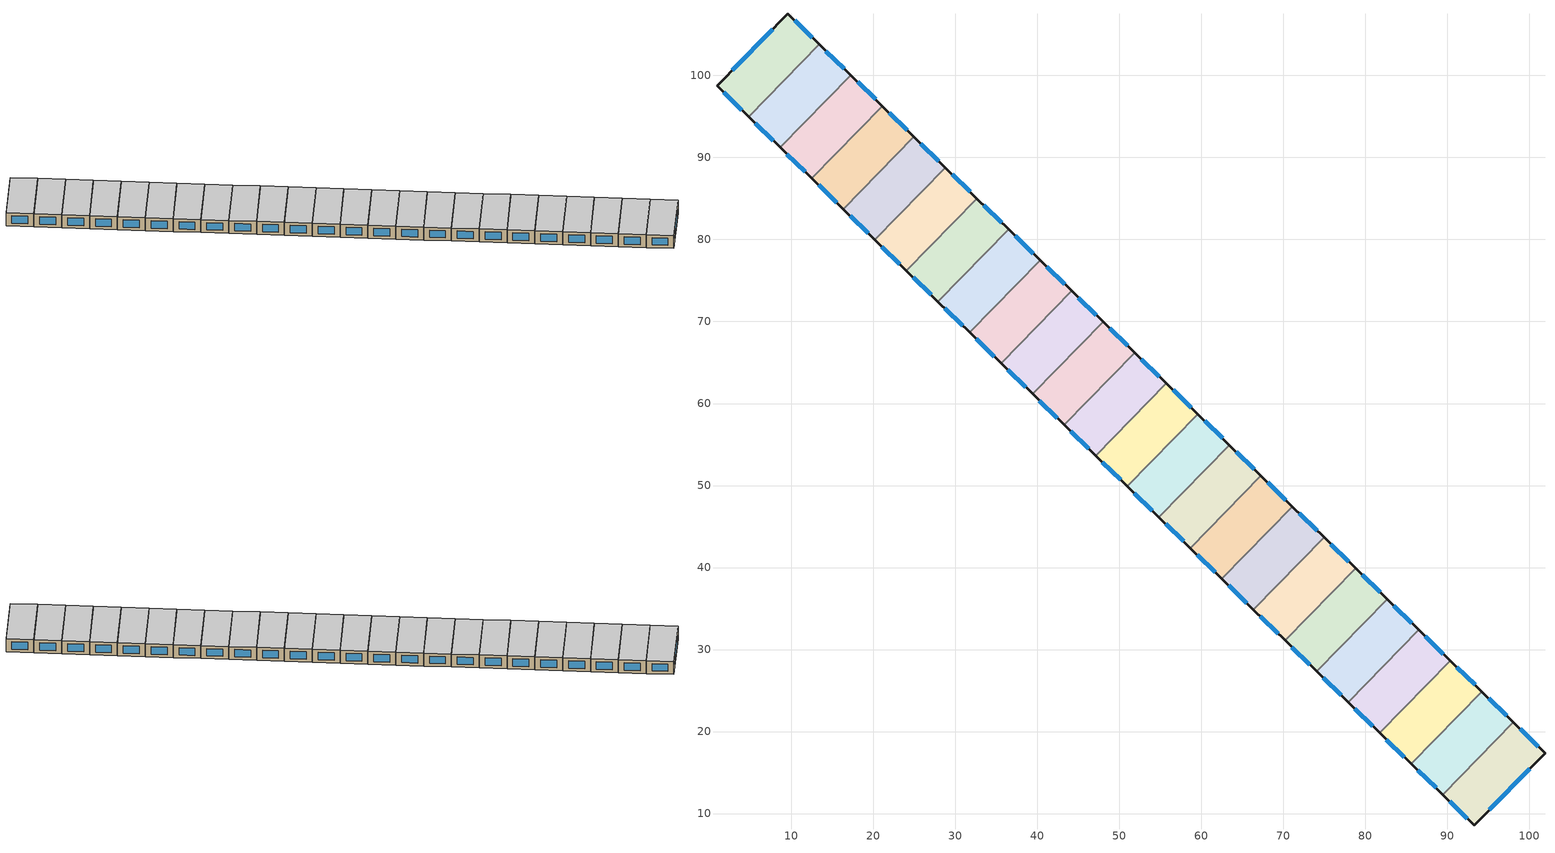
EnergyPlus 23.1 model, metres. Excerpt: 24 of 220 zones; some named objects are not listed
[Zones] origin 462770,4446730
fe584e89a999b901_F6_dwelling_0
 floor to fe584e89a999b901_F5_dwelling_0 (EU_floor_Construction): 13.43,103.78 4.83,94.97 0.97,98.75 9.6,107.52 z18
 wall outside (EU_wall_Construction): 13.43,103.78 9.6,107.52 0.97,98.75 4.83,94.97 z18:21
 wall to fe584e89a999b901_F6_dwelling_1 (EU_wall_Construction): 4.83,94.97 13.43,103.78 z18:21
 window (EU_Window_Construction): 1.79,97.94 4,95.78 / 7.75,105.64 2.81,100.63 / 12.61,104.58 10.42,106.72 z18.64:20.36
 ceiling to fe584e89a999b901_F7_dwelling_0 (EU_floor_Construction): 4.83,94.97 13.43,103.78 9.6,107.52 0.97,98.75 z21
fe584e89a999b901_F6_dwelling_1
 floor to fe584e89a999b901_F5_dwelling_1 (EU_floor_Construction): 17.28,100.02 8.68,91.22 4.83,94.97 13.43,103.78 z18
 wall outside (EU_wall_Construction): 4.83,94.97 8.68,91.22 / 17.28,100.02 13.43,103.78 z18:21
 wall to fe584e89a999b901_F6_dwelling_2 (EU_wall_Construction): 8.68,91.22 17.28,100.02 z18:21
 window (EU_Window_Construction): 5.65,94.17 7.85,92.02 / 16.45,100.83 14.25,102.98 z18.64:20.36
 ceiling to fe584e89a999b901_F7_dwelling_1 (EU_floor_Construction): 8.68,91.22 17.28,100.02 13.43,103.78 4.83,94.97 z21
fe584e89a999b901_F6_dwelling_10
 floor to fe584e89a999b901_F5_dwelling_10 (EU_floor_Construction): 51.9,66.21 43.3,57.4 39.46,61.16 48.05,69.97 z18
 wall outside (EU_wall_Construction): 39.46,61.16 43.3,57.4 / 51.9,66.21 48.05,69.97 z18:21
 wall to fe584e89a999b901_F6_dwelling_11 (EU_wall_Construction): 43.3,57.4 51.9,66.21 z18:21
 wall to fe584e89a999b901_F6_dwelling_9 (EU_wall_Construction): 48.05,69.97 39.46,61.16 z18:21
 window (EU_Window_Construction): 40.28,60.36 42.48,58.21 / 51.08,67.01 48.88,69.16 z18.64:20.36
 ceiling to fe584e89a999b901_F7_dwelling_10 (EU_floor_Construction): 43.3,57.4 51.9,66.21 48.05,69.97 39.46,61.16 z21
fe584e89a999b901_F6_dwelling_11
 floor to fe584e89a999b901_F5_dwelling_11 (EU_floor_Construction): 55.75,62.45 47.15,53.65 43.3,57.4 51.9,66.21 z18
 wall outside (EU_wall_Construction): 43.3,57.4 47.15,53.65 / 55.75,62.45 51.9,66.21 z18:21
 wall to fe584e89a999b901_F6_dwelling_12 (EU_wall_Construction): 47.15,53.65 55.75,62.45 z18:21
 window (EU_Window_Construction): 44.13,56.6 46.33,54.45 / 54.93,63.26 52.73,65.4 z18.64:20.36
 ceiling to fe584e89a999b901_F7_dwelling_11 (EU_floor_Construction): 47.15,53.65 55.75,62.45 51.9,66.21 43.3,57.4 z21
fe584e89a999b901_F6_dwelling_12
 floor to fe584e89a999b901_F5_dwelling_12 (EU_floor_Construction): 59.6,58.69 51,49.89 47.15,53.65 55.75,62.45 z18
 wall outside (EU_wall_Construction): 47.15,53.65 51,49.89 / 59.6,58.69 55.75,62.45 z18:21
 wall to fe584e89a999b901_F6_dwelling_13 (EU_wall_Construction): 51,49.89 59.6,58.69 z18:21
 window (EU_Window_Construction): 47.97,52.84 50.17,50.69 / 58.77,59.5 56.57,61.65 z18.64:20.36
 ceiling to fe584e89a999b901_F7_dwelling_12 (EU_floor_Construction): 51,49.89 59.6,58.69 55.75,62.45 47.15,53.65 z21
fe584e89a999b901_F6_dwelling_13
 floor to fe584e89a999b901_F5_dwelling_13 (EU_floor_Construction): 63.44,54.94 54.84,46.13 51,49.89 59.6,58.69 z18
 wall outside (EU_wall_Construction): 51,49.89 54.84,46.13 / 63.44,54.94 59.6,58.69 z18:21
 wall to fe584e89a999b901_F6_dwelling_14 (EU_wall_Construction): 54.84,46.13 63.44,54.94 z18:21
 window (EU_Window_Construction): 51.82,49.08 54.02,46.94 / 62.62,55.74 60.42,57.89 z18.64:20.36
 ceiling to fe584e89a999b901_F7_dwelling_13 (EU_floor_Construction): 54.84,46.13 63.44,54.94 59.6,58.69 51,49.89 z21
fe584e89a999b901_F6_dwelling_14
 floor to fe584e89a999b901_F5_dwelling_14 (EU_floor_Construction): 67.29,51.18 58.69,42.38 54.84,46.13 63.44,54.94 z18
 wall outside (EU_wall_Construction): 54.84,46.13 58.69,42.38 / 67.29,51.18 63.44,54.94 z18:21
 wall to fe584e89a999b901_F6_dwelling_15 (EU_wall_Construction): 58.69,42.38 67.29,51.18 z18:21
 window (EU_Window_Construction): 55.67,45.33 57.87,43.18 / 66.47,51.98 64.27,54.13 z18.64:20.36
 ceiling to fe584e89a999b901_F7_dwelling_14 (EU_floor_Construction): 58.69,42.38 67.29,51.18 63.44,54.94 54.84,46.13 z21
fe584e89a999b901_F6_dwelling_15
 floor to fe584e89a999b901_F5_dwelling_15 (EU_floor_Construction): 71.14,47.42 62.54,38.62 58.69,42.38 67.29,51.18 z18
 wall outside (EU_wall_Construction): 58.69,42.38 62.54,38.62 / 71.14,47.42 67.29,51.18 z18:21
 wall to fe584e89a999b901_F6_dwelling_16 (EU_wall_Construction): 62.54,38.62 71.14,47.42 z18:21
 window (EU_Window_Construction): 59.52,41.57 61.72,39.42 / 70.31,48.23 68.12,50.38 z18.64:20.36
 ceiling to fe584e89a999b901_F7_dwelling_15 (EU_floor_Construction): 62.54,38.62 71.14,47.42 67.29,51.18 58.69,42.38 z21
fe584e89a999b901_F6_dwelling_16
 floor to fe584e89a999b901_F5_dwelling_16 (EU_floor_Construction): 74.99,43.67 66.39,34.86 62.54,38.62 71.14,47.42 z18
 wall outside (EU_wall_Construction): 62.54,38.62 66.39,34.86 / 74.99,43.67 71.14,47.42 z18:21
 wall to fe584e89a999b901_F6_dwelling_17 (EU_wall_Construction): 66.39,34.86 74.99,43.67 z18:21
 window (EU_Window_Construction): 63.36,37.81 65.56,35.66 / 74.16,44.47 71.96,46.62 z18.64:20.36
 ceiling to fe584e89a999b901_F7_dwelling_16 (EU_floor_Construction): 66.39,34.86 74.99,43.67 71.14,47.42 62.54,38.62 z21
fe584e89a999b901_F6_dwelling_17
 floor to fe584e89a999b901_F5_dwelling_17 (EU_floor_Construction): 78.83,39.91 70.23,31.1 66.39,34.86 74.99,43.67 z18
 wall outside (EU_wall_Construction): 66.39,34.86 70.23,31.1 / 78.83,39.91 74.99,43.67 z18:21
 wall to fe584e89a999b901_F6_dwelling_18 (EU_wall_Construction): 70.23,31.1 78.83,39.91 z18:21
 window (EU_Window_Construction): 67.21,34.06 69.41,31.91 / 78.01,40.71 75.81,42.86 z18.64:20.36
 ceiling to fe584e89a999b901_F7_dwelling_17 (EU_floor_Construction): 70.23,31.1 78.83,39.91 74.99,43.67 66.39,34.86 z21
fe584e89a999b901_F6_dwelling_18
 floor to fe584e89a999b901_F5_dwelling_18 (EU_floor_Construction): 82.68,36.15 74.08,27.35 70.23,31.1 78.83,39.91 z18
 wall outside (EU_wall_Construction): 70.23,31.1 74.08,27.35 / 82.68,36.15 78.83,39.91 z18:21
 wall to fe584e89a999b901_F6_dwelling_19 (EU_wall_Construction): 74.08,27.35 82.68,36.15 z18:21
 window (EU_Window_Construction): 71.06,30.3 73.26,28.15 / 81.86,36.96 79.66,39.1 z18.64:20.36
 ceiling to fe584e89a999b901_F7_dwelling_18 (EU_floor_Construction): 74.08,27.35 82.68,36.15 78.83,39.91 70.23,31.1 z21
fe584e89a999b901_F6_dwelling_19
 floor to fe584e89a999b901_F5_dwelling_19 (EU_floor_Construction): 86.53,32.39 77.93,23.59 74.08,27.35 82.68,36.15 z18
 wall outside (EU_wall_Construction): 74.08,27.35 77.93,23.59 / 86.53,32.39 82.68,36.15 z18:21
 wall to fe584e89a999b901_F6_dwelling_20 (EU_wall_Construction): 77.93,23.59 86.53,32.39 z18:21
 window (EU_Window_Construction): 74.9,26.54 77.1,24.39 / 85.7,33.2 83.5,35.35 z18.64:20.36
 ceiling to fe584e89a999b901_F7_dwelling_19 (EU_floor_Construction): 77.93,23.59 86.53,32.39 82.68,36.15 74.08,27.35 z21
fe584e89a999b901_F6_dwelling_2
 floor to fe584e89a999b901_F5_dwelling_2 (EU_floor_Construction): 21.12,96.27 12.52,87.46 8.68,91.22 17.28,100.02 z18
 wall outside (EU_wall_Construction): 8.68,91.22 12.52,87.46 / 21.12,96.27 17.28,100.02 z18:21
 wall to fe584e89a999b901_F6_dwelling_3 (EU_wall_Construction): 12.52,87.46 21.12,96.27 z18:21
 window (EU_Window_Construction): 9.5,90.41 11.7,88.27 / 20.3,97.07 18.1,99.22 z18.64:20.36
 ceiling to fe584e89a999b901_F7_dwelling_2 (EU_floor_Construction): 12.52,87.46 21.12,96.27 17.28,100.02 8.68,91.22 z21
fe584e89a999b901_F6_dwelling_20
 floor to fe584e89a999b901_F5_dwelling_20 (EU_floor_Construction): 90.38,28.64 81.78,19.83 77.93,23.59 86.53,32.39 z18
 wall outside (EU_wall_Construction): 77.93,23.59 81.78,19.83 / 90.38,28.64 86.53,32.39 z18:21
 wall to fe584e89a999b901_F6_dwelling_21 (EU_wall_Construction): 81.78,19.83 90.38,28.64 z18:21
 window (EU_Window_Construction): 78.75,22.78 80.95,20.64 / 89.55,29.44 87.35,31.59 z18.64:20.36
 ceiling to fe584e89a999b901_F7_dwelling_20 (EU_floor_Construction): 81.78,19.83 90.38,28.64 86.53,32.39 77.93,23.59 z21
fe584e89a999b901_F6_dwelling_21
 floor to fe584e89a999b901_F5_dwelling_21 (EU_floor_Construction): 94.22,24.88 85.62,16.07 81.78,19.83 90.38,28.64 z18
 wall outside (EU_wall_Construction): 81.78,19.83 85.62,16.07 / 94.22,24.88 90.38,28.64 z18:21
 wall to fe584e89a999b901_F6_dwelling_22 (EU_wall_Construction): 85.62,16.07 94.22,24.88 z18:21
 window (EU_Window_Construction): 82.6,19.03 84.8,16.88 / 93.4,25.68 91.2,27.83 z18.64:20.36
 ceiling to fe584e89a999b901_F7_dwelling_21 (EU_floor_Construction): 85.62,16.07 94.22,24.88 90.38,28.64 81.78,19.83 z21
fe584e89a999b901_F6_dwelling_22
 floor to fe584e89a999b901_F5_dwelling_22 (EU_floor_Construction): 98.07,21.12 89.47,12.32 85.62,16.07 94.22,24.88 z18
 wall outside (EU_wall_Construction): 85.62,16.07 89.47,12.32 / 98.07,21.12 94.22,24.88 z18:21
 wall to fe584e89a999b901_F6_dwelling_23 (EU_wall_Construction): 89.47,12.32 98.07,21.12 z18:21
 window (EU_Window_Construction): 86.45,15.27 88.65,13.12 / 97.25,21.93 95.05,24.08 z18.64:20.36
 ceiling to fe584e89a999b901_F7_dwelling_22 (EU_floor_Construction): 89.47,12.32 98.07,21.12 94.22,24.88 85.62,16.07 z21
fe584e89a999b901_F6_dwelling_23
 floor to fe584e89a999b901_F5_dwelling_23 (EU_floor_Construction): 101.93,17.35 93.3,8.58 89.47,12.32 98.07,21.12 z18
 wall outside (EU_wall_Construction): 89.47,12.32 93.3,8.58 101.93,17.35 98.07,21.12 z18:21
 window (EU_Window_Construction): 101.11,18.16 98.9,20.31 / 95.15,10.46 100.09,15.47 / 90.29,11.52 92.48,9.38 z18.64:20.36
 ceiling to fe584e89a999b901_F7_dwelling_23 (EU_floor_Construction): 93.3,8.58 101.93,17.35 98.07,21.12 89.47,12.32 z21
fe584e89a999b901_F6_dwelling_3
 floor to fe584e89a999b901_F5_dwelling_3 (EU_floor_Construction): 24.97,92.51 16.37,83.7 12.52,87.46 21.12,96.27 z18
 wall outside (EU_wall_Construction): 12.52,87.46 16.37,83.7 / 24.97,92.51 21.12,96.27 z18:21
 wall to fe584e89a999b901_F6_dwelling_4 (EU_wall_Construction): 16.37,83.7 24.97,92.51 z18:21
 window (EU_Window_Construction): 13.35,86.66 15.55,84.51 / 24.15,93.31 21.95,95.46 z18.64:20.36
 ceiling to fe584e89a999b901_F7_dwelling_3 (EU_floor_Construction): 16.37,83.7 24.97,92.51 21.12,96.27 12.52,87.46 z21
fe584e89a999b901_F6_dwelling_4
 floor to fe584e89a999b901_F5_dwelling_4 (EU_floor_Construction): 28.82,88.75 20.22,79.95 16.37,83.7 24.97,92.51 z18
 wall outside (EU_wall_Construction): 16.37,83.7 20.22,79.95 / 28.82,88.75 24.97,92.51 z18:21
 wall to fe584e89a999b901_F6_dwelling_5 (EU_wall_Construction): 20.22,79.95 28.82,88.75 z18:21
 window (EU_Window_Construction): 17.2,82.9 19.4,80.75 / 28,89.56 25.8,91.7 z18.64:20.36
 ceiling to fe584e89a999b901_F7_dwelling_4 (EU_floor_Construction): 20.22,79.95 28.82,88.75 24.97,92.51 16.37,83.7 z21
fe584e89a999b901_F6_dwelling_5
 floor to fe584e89a999b901_F5_dwelling_5 (EU_floor_Construction): 32.67,85 24.07,76.19 20.22,79.95 28.82,88.75 z18
 wall outside (EU_wall_Construction): 20.22,79.95 24.07,76.19 / 32.67,85 28.82,88.75 z18:21
 wall to fe584e89a999b901_F6_dwelling_6 (EU_wall_Construction): 24.07,76.19 32.67,85 z18:21
 window (EU_Window_Construction): 21.04,79.14 23.24,76.99 / 31.84,85.8 29.64,87.95 z18.64:20.36
 ceiling to fe584e89a999b901_F7_dwelling_5 (EU_floor_Construction): 24.07,76.19 32.67,85 28.82,88.75 20.22,79.95 z21
fe584e89a999b901_F6_dwelling_6
 floor to fe584e89a999b901_F5_dwelling_6 (EU_floor_Construction): 36.51,81.24 27.91,72.43 24.07,76.19 32.67,85 z18
 wall outside (EU_wall_Construction): 24.07,76.19 27.91,72.43 / 36.51,81.24 32.67,85 z18:21
 wall to fe584e89a999b901_F6_dwelling_7 (EU_wall_Construction): 27.91,72.43 36.51,81.24 z18:21
 window (EU_Window_Construction): 24.89,75.38 27.09,73.24 / 35.69,82.04 33.49,84.19 z18.64:20.36
 ceiling to fe584e89a999b901_F7_dwelling_6 (EU_floor_Construction): 27.91,72.43 36.51,81.24 32.67,85 24.07,76.19 z21
fe584e89a999b901_F6_dwelling_7
 floor to fe584e89a999b901_F5_dwelling_7 (EU_floor_Construction): 40.36,77.48 31.76,68.67 27.91,72.43 36.51,81.24 z18
 wall outside (EU_wall_Construction): 27.91,72.43 31.76,68.67 / 40.36,77.48 36.51,81.24 z18:21
 wall to fe584e89a999b901_F6_dwelling_8 (EU_wall_Construction): 31.76,68.67 40.36,77.48 z18:21
 window (EU_Window_Construction): 28.74,71.63 30.94,69.48 / 39.54,78.28 37.34,80.43 z18.64:20.36
 ceiling to fe584e89a999b901_F7_dwelling_7 (EU_floor_Construction): 31.76,68.67 40.36,77.48 36.51,81.24 27.91,72.43 z21
fe584e89a999b901_F6_dwelling_8
 floor to fe584e89a999b901_F5_dwelling_8 (EU_floor_Construction): 44.21,73.72 35.61,64.92 31.76,68.67 40.36,77.48 z18
 wall outside (EU_wall_Construction): 31.76,68.67 35.61,64.92 / 44.21,73.72 40.36,77.48 z18:21
 wall to fe584e89a999b901_F6_dwelling_9 (EU_wall_Construction): 35.61,64.92 44.21,73.72 z18:21
 window (EU_Window_Construction): 32.59,67.87 34.78,65.72 / 43.38,74.53 41.18,76.68 z18.64:20.36
 ceiling to fe584e89a999b901_F7_dwelling_8 (EU_floor_Construction): 35.61,64.92 44.21,73.72 40.36,77.48 31.76,68.67 z21
fe584e89a999b901_F6_dwelling_9
 floor to fe584e89a999b901_F5_dwelling_9 (EU_floor_Construction): 48.05,69.97 39.46,61.16 35.61,64.92 44.21,73.72 z18
 wall outside (EU_wall_Construction): 35.61,64.92 39.46,61.16 / 48.05,69.97 44.21,73.72 z18:21
 window (EU_Window_Construction): 36.43,64.11 38.63,61.97 / 47.23,70.77 45.03,72.92 z18.64:20.36
 ceiling to fe584e89a999b901_F7_dwelling_9 (EU_floor_Construction): 39.46,61.16 48.05,69.97 44.21,73.72 35.61,64.92 z21
[Building]
EU S2 Campaign: North Axis=0; Terrain=City; Solar Distribution=FullExterior
[Site:Location]
Yerevan-Zvartnots.Intl.AP: Latitude=40.15; Longitude=44.383; Time Zone=4; Elevation=854
[SizingPeriod:WeatherFileDays]
AnnualSizingPeriod: Begin Month=1; Begin Day of Month=1; End Month=12; End Day of Month=31; Day of Week for Start Day=Monday; Use Weather File Daylight Saving Period=No; Use Weather File Rain and Snow Indicators=No
[MATERIAL]
EU_InternalMass_Material: Roughness=MediumRough; Thickness=0.1; Conductivity=1; Density=1800; Specific Heat=900; Thermal Absorptance=0.9; Solar Absorptance=0.7; Visible Absorptance=0.7
[MATERIAL:NOMASS] Roughness=MediumRough; Thermal Absorptance=0.9; Solar Absorptance=0.7; Visible Absorptance=0.7
Name | Thermal Resistance
EU_wall_NoMass | 1.05043
EU_floor_NoMass | 0.478065
[WINDOWMATERIAL:SIMPLEGLAZINGSYSTEM]
EU_Window_SimpleGlazing: UFactor=2.5566; Solar Heat Gain Coefficient=0.75; Visible Transmittance=0.75
[CONSTRUCTION]
EU_wall_Construction: EU_wall_NoMass
EU_floor_Construction: EU_floor_NoMass
EU_Window_Construction: EU_Window_SimpleGlazing
EU_InternalMass_Construction: EU_InternalMass_Material
[ZONE] Type=1; Multiplier=1; Ceiling Height=autocalculate; Floor Area=autocalculate; Part of Total Floor Area=Yes
Name | Volume
fe584e89a999b901_F6_dwelling_0 | 198.582
fe584e89a999b901_F6_dwelling_1; fe584e89a999b901_F6_dwelling_2; fe584e89a999b901_F6_dwelling_21; fe584e89a999b901_F6_dwelling_22 | 198.561
fe584e89a999b901_F6_dwelling_10; fe584e89a999b901_F6_dwelling_11; fe584e89a999b901_F6_dwelling_13; fe584e89a999b901_F6_dwelling_14; fe584e89a999b901_F6_dwelling_9 | 198.538
fe584e89a999b901_F6_dwelling_12 | 198.59
fe584e89a999b901_F6_dwelling_15 | 198.556
fe584e89a999b901_F6_dwelling_16 | 198.576
fe584e89a999b901_F6_dwelling_17; fe584e89a999b901_F6_dwelling_5; fe584e89a999b901_F6_dwelling_6 | 198.568
fe584e89a999b901_F6_dwelling_18 | 198.567
fe584e89a999b901_F6_dwelling_19; fe584e89a999b901_F6_dwelling_4 | 198.549
fe584e89a999b901_F6_dwelling_20; fe584e89a999b901_F6_dwelling_3 | 198.595
fe584e89a999b901_F6_dwelling_23 | 198.583
fe584e89a999b901_F6_dwelling_7 | 198.575
fe584e89a999b901_F6_dwelling_8 | 198.557
[INTERNALMASS] Construction=EU_InternalMass_Construction
Name | Zone or ZoneList | Surface Area
fe584e89a999b901_F6_dwelling_0_EU_InternalMass | fe584e89a999b901_F6_dwelling_0 | 66.194
fe584e89a999b901_F6_dwelling_1_EU_InternalMass | fe584e89a999b901_F6_dwelling_1 | 66.1869
fe584e89a999b901_F6_dwelling_2_EU_InternalMass | fe584e89a999b901_F6_dwelling_2 | 66.1869
fe584e89a999b901_F6_dwelling_3_EU_InternalMass | fe584e89a999b901_F6_dwelling_3 | 66.1981
fe584e89a999b901_F6_dwelling_4_EU_InternalMass | fe584e89a999b901_F6_dwelling_4 | 66.183
fe584e89a999b901_F6_dwelling_5_EU_InternalMass | fe584e89a999b901_F6_dwelling_5 | 66.1893
fe584e89a999b901_F6_dwelling_6_EU_InternalMass | fe584e89a999b901_F6_dwelling_6 | 66.1894
fe584e89a999b901_F6_dwelling_7_EU_InternalMass | fe584e89a999b901_F6_dwelling_7 | 66.1918
fe584e89a999b901_F6_dwelling_8_EU_InternalMass | fe584e89a999b901_F6_dwelling_8 | 66.1856
fe584e89a999b901_F6_dwelling_9_EU_InternalMass | fe584e89a999b901_F6_dwelling_9 | 66.1793
fe584e89a999b901_F6_dwelling_10_EU_InternalMass | fe584e89a999b901_F6_dwelling_10 | 66.1793
fe584e89a999b901_F6_dwelling_11_EU_InternalMass | fe584e89a999b901_F6_dwelling_11 | 66.1793
fe584e89a999b901_F6_dwelling_12_EU_InternalMass | fe584e89a999b901_F6_dwelling_12 | 66.1967
fe584e89a999b901_F6_dwelling_13_EU_InternalMass | fe584e89a999b901_F6_dwelling_13 | 66.1793
fe584e89a999b901_F6_dwelling_14_EU_InternalMass | fe584e89a999b901_F6_dwelling_14 | 66.1793
fe584e89a999b901_F6_dwelling_15_EU_InternalMass | fe584e89a999b901_F6_dwelling_15 | 66.1856
fe584e89a999b901_F6_dwelling_16_EU_InternalMass | fe584e89a999b901_F6_dwelling_16 | 66.1918
fe584e89a999b901_F6_dwelling_17_EU_InternalMass | fe584e89a999b901_F6_dwelling_17 | 66.1894
fe584e89a999b901_F6_dwelling_18_EU_InternalMass | fe584e89a999b901_F6_dwelling_18 | 66.1893
fe584e89a999b901_F6_dwelling_19_EU_InternalMass | fe584e89a999b901_F6_dwelling_19 | 66.183
fe584e89a999b901_F6_dwelling_20_EU_InternalMass | fe584e89a999b901_F6_dwelling_20 | 66.1981
fe584e89a999b901_F6_dwelling_21_EU_InternalMass | fe584e89a999b901_F6_dwelling_21 | 66.1869
fe584e89a999b901_F6_dwelling_22_EU_InternalMass | fe584e89a999b901_F6_dwelling_22 | 66.1869
fe584e89a999b901_F6_dwelling_23_EU_InternalMass | fe584e89a999b901_F6_dwelling_23 | 66.194
[OTHEREQUIPMENT] Fuel Type=Electricity; Design Level Calculation Method=Watts/Area; Power per Zone Floor Area=1; Fraction Latent=0; Fraction Radiant=0; Fraction Lost=0; Carbon Dioxide Generation Rate=0; EndUse Subcategory=EU_Step8_InternalGains
Name | Zone or ZoneList or Space or SpaceList | Schedule
EU_Step8_InternalGain_fe584e89a999b901_F6_dwelling_0_f000 | fe584e89a999b901_F6_dwelling_0 | EU_Step8_GainSchedule_fe584e89a999b901_F6_dwelling_0_f000
EU_Step8_InternalGain_fe584e89a999b901_F6_dwelling_1_f000 | fe584e89a999b901_F6_dwelling_1 | EU_Step8_GainSchedule_fe584e89a999b901_F6_dwelling_1_f000
EU_Step8_InternalGain_fe584e89a999b901_F6_dwelling_2_f000 | fe584e89a999b901_F6_dwelling_2 | EU_Step8_GainSchedule_fe584e89a999b901_F6_dwelling_2_f000
EU_Step8_InternalGain_fe584e89a999b901_F6_dwelling_3_f000 | fe584e89a999b901_F6_dwelling_3 | EU_Step8_GainSchedule_fe584e89a999b901_F6_dwelling_3_f000
EU_Step8_InternalGain_fe584e89a999b901_F6_dwelling_4_f000 | fe584e89a999b901_F6_dwelling_4 | EU_Step8_GainSchedule_fe584e89a999b901_F6_dwelling_4_f000
EU_Step8_InternalGain_fe584e89a999b901_F6_dwelling_5_f000 | fe584e89a999b901_F6_dwelling_5 | EU_Step8_GainSchedule_fe584e89a999b901_F6_dwelling_5_f000
EU_Step8_InternalGain_fe584e89a999b901_F6_dwelling_6_f000 | fe584e89a999b901_F6_dwelling_6 | EU_Step8_GainSchedule_fe584e89a999b901_F6_dwelling_6_f000
EU_Step8_InternalGain_fe584e89a999b901_F6_dwelling_7_f000 | fe584e89a999b901_F6_dwelling_7 | EU_Step8_GainSchedule_fe584e89a999b901_F6_dwelling_7_f000
EU_Step8_InternalGain_fe584e89a999b901_F6_dwelling_8_f000 | fe584e89a999b901_F6_dwelling_8 | EU_Step8_GainSchedule_fe584e89a999b901_F6_dwelling_8_f000
EU_Step8_InternalGain_fe584e89a999b901_F6_dwelling_9_f000 | fe584e89a999b901_F6_dwelling_9 | EU_Step8_GainSchedule_fe584e89a999b901_F6_dwelling_9_f000
EU_Step8_InternalGain_fe584e89a999b901_F6_dwelling_10_f000 | fe584e89a999b901_F6_dwelling_10 | EU_Step8_GainSchedule_fe584e89a999b901_F6_dwelling_10_f000
EU_Step8_InternalGain_fe584e89a999b901_F6_dwelling_11_f000 | fe584e89a999b901_F6_dwelling_11 | EU_Step8_GainSchedule_fe584e89a999b901_F6_dwelling_11_f000
EU_Step8_InternalGain_fe584e89a999b901_F6_dwelling_12_f000 | fe584e89a999b901_F6_dwelling_12 | EU_Step8_GainSchedule_fe584e89a999b901_F6_dwelling_12_f000
EU_Step8_InternalGain_fe584e89a999b901_F6_dwelling_13_f000 | fe584e89a999b901_F6_dwelling_13 | EU_Step8_GainSchedule_fe584e89a999b901_F6_dwelling_13_f000
EU_Step8_InternalGain_fe584e89a999b901_F6_dwelling_14_f000 | fe584e89a999b901_F6_dwelling_14 | EU_Step8_GainSchedule_fe584e89a999b901_F6_dwelling_14_f000
EU_Step8_InternalGain_fe584e89a999b901_F6_dwelling_15_f000 | fe584e89a999b901_F6_dwelling_15 | EU_Step8_GainSchedule_fe584e89a999b901_F6_dwelling_15_f000
EU_Step8_InternalGain_fe584e89a999b901_F6_dwelling_16_f000 | fe584e89a999b901_F6_dwelling_16 | EU_Step8_GainSchedule_fe584e89a999b901_F6_dwelling_16_f000
EU_Step8_InternalGain_fe584e89a999b901_F6_dwelling_17_f000 | fe584e89a999b901_F6_dwelling_17 | EU_Step8_GainSchedule_fe584e89a999b901_F6_dwelling_17_f000
EU_Step8_InternalGain_fe584e89a999b901_F6_dwelling_18_f000 | fe584e89a999b901_F6_dwelling_18 | EU_Step8_GainSchedule_fe584e89a999b901_F6_dwelling_18_f000
EU_Step8_InternalGain_fe584e89a999b901_F6_dwelling_19_f000 | fe584e89a999b901_F6_dwelling_19 | EU_Step8_GainSchedule_fe584e89a999b901_F6_dwelling_19_f000
EU_Step8_InternalGain_fe584e89a999b901_F6_dwelling_20_f000 | fe584e89a999b901_F6_dwelling_20 | EU_Step8_GainSchedule_fe584e89a999b901_F6_dwelling_20_f000
EU_Step8_InternalGain_fe584e89a999b901_F6_dwelling_21_f000 | fe584e89a999b901_F6_dwelling_21 | EU_Step8_GainSchedule_fe584e89a999b901_F6_dwelling_21_f000
EU_Step8_InternalGain_fe584e89a999b901_F6_dwelling_22_f000 | fe584e89a999b901_F6_dwelling_22 | EU_Step8_GainSchedule_fe584e89a999b901_F6_dwelling_22_f000
EU_Step8_InternalGain_fe584e89a999b901_F6_dwelling_23_f000 | fe584e89a999b901_F6_dwelling_23 | EU_Step8_GainSchedule_fe584e89a999b901_F6_dwelling_23_f000
[ZONEVENTILATION:DESIGNFLOWRATE] Schedule=EU_AlwaysOn; Design Flow Rate Calculation Method=AirChanges/Hour; Air Changes per Hour=0.557805; Ventilation Type=Natural; Fan Pressure Rise=0; Fan Total Efficiency=1; Constant Term Coefficient=1; Temperature Term Coefficient=0; Velocity Term Coefficient=0; Velocity Squared Term Coefficient=0; Minimum Indoor Temperature=-100; Maximum Indoor Temperature=100; Delta Temperature=-100; Minimum Outdoor Temperature=-100; Maximum Outdoor Temperature=100; Maximum Wind Speed=40
Name | Zone or ZoneList or Space or SpaceList
EU_ConstantAir_fe584e89a999b901_F6_dwelling_0 | fe584e89a999b901_F6_dwelling_0
EU_ConstantAir_fe584e89a999b901_F6_dwelling_1 | fe584e89a999b901_F6_dwelling_1
EU_ConstantAir_fe584e89a999b901_F6_dwelling_2 | fe584e89a999b901_F6_dwelling_2
EU_ConstantAir_fe584e89a999b901_F6_dwelling_3 | fe584e89a999b901_F6_dwelling_3
EU_ConstantAir_fe584e89a999b901_F6_dwelling_4 | fe584e89a999b901_F6_dwelling_4
EU_ConstantAir_fe584e89a999b901_F6_dwelling_5 | fe584e89a999b901_F6_dwelling_5
EU_ConstantAir_fe584e89a999b901_F6_dwelling_6 | fe584e89a999b901_F6_dwelling_6
EU_ConstantAir_fe584e89a999b901_F6_dwelling_7 | fe584e89a999b901_F6_dwelling_7
EU_ConstantAir_fe584e89a999b901_F6_dwelling_8 | fe584e89a999b901_F6_dwelling_8
EU_ConstantAir_fe584e89a999b901_F6_dwelling_9 | fe584e89a999b901_F6_dwelling_9
EU_ConstantAir_fe584e89a999b901_F6_dwelling_10 | fe584e89a999b901_F6_dwelling_10
EU_ConstantAir_fe584e89a999b901_F6_dwelling_11 | fe584e89a999b901_F6_dwelling_11
EU_ConstantAir_fe584e89a999b901_F6_dwelling_12 | fe584e89a999b901_F6_dwelling_12
EU_ConstantAir_fe584e89a999b901_F6_dwelling_13 | fe584e89a999b901_F6_dwelling_13
EU_ConstantAir_fe584e89a999b901_F6_dwelling_14 | fe584e89a999b901_F6_dwelling_14
EU_ConstantAir_fe584e89a999b901_F6_dwelling_15 | fe584e89a999b901_F6_dwelling_15
EU_ConstantAir_fe584e89a999b901_F6_dwelling_16 | fe584e89a999b901_F6_dwelling_16
EU_ConstantAir_fe584e89a999b901_F6_dwelling_17 | fe584e89a999b901_F6_dwelling_17
EU_ConstantAir_fe584e89a999b901_F6_dwelling_18 | fe584e89a999b901_F6_dwelling_18
EU_ConstantAir_fe584e89a999b901_F6_dwelling_19 | fe584e89a999b901_F6_dwelling_19
EU_ConstantAir_fe584e89a999b901_F6_dwelling_20 | fe584e89a999b901_F6_dwelling_20
EU_ConstantAir_fe584e89a999b901_F6_dwelling_21 | fe584e89a999b901_F6_dwelling_21
EU_ConstantAir_fe584e89a999b901_F6_dwelling_22 | fe584e89a999b901_F6_dwelling_22
EU_ConstantAir_fe584e89a999b901_F6_dwelling_23 | fe584e89a999b901_F6_dwelling_23
[HVACTEMPLATE:ZONE:IDEALLOADSAIRSYSTEM] System Availability Schedule=EU_AlwaysOn; Maximum Heating Supply Air Temperature=50; Minimum Cooling Supply Air Temperature=13; Maximum Heating Supply Air Humidity Ratio=0.0156; Minimum Cooling Supply Air Humidity Ratio=0.0077; Heating Limit=NoLimit; Cooling Limit=NoLimit; Heating Availability Schedule=EU_AlwaysOn; Cooling Availability Schedule=EU_CoolingOff; Dehumidification Control Type=ConstantSensibleHeatRatio; Cooling Sensible Heat Ratio=0.7; Dehumidification Setpoint=60; Humidification Control Type=None; Humidification Setpoint=30; Outdoor Air Method=None; Outdoor Air Flow Rate per Person=0.00944; Outdoor Air Flow Rate per Zone Floor Area=0; Outdoor Air Flow Rate per Zone=0; Demand Controlled Ventilation Type=None; Outdoor Air Economizer Type=NoEconomizer; Heat Recovery Type=None; Sensible Heat Recovery Effectiveness=0.7; Latent Heat Recovery Effectiveness=0.65
Name | Template Thermostat
fe584e89a999b901_F6_dwelling_0 | EU_HeatOnly_fe584e89a999b901_F6_dwelling_0
fe584e89a999b901_F6_dwelling_1 | EU_HeatOnly_fe584e89a999b901_F6_dwelling_1
fe584e89a999b901_F6_dwelling_2 | EU_HeatOnly_fe584e89a999b901_F6_dwelling_2
fe584e89a999b901_F6_dwelling_3 | EU_HeatOnly_fe584e89a999b901_F6_dwelling_3
fe584e89a999b901_F6_dwelling_4 | EU_HeatOnly_fe584e89a999b901_F6_dwelling_4
fe584e89a999b901_F6_dwelling_5 | EU_HeatOnly_fe584e89a999b901_F6_dwelling_5
fe584e89a999b901_F6_dwelling_6 | EU_HeatOnly_fe584e89a999b901_F6_dwelling_6
fe584e89a999b901_F6_dwelling_7 | EU_HeatOnly_fe584e89a999b901_F6_dwelling_7
fe584e89a999b901_F6_dwelling_8 | EU_HeatOnly_fe584e89a999b901_F6_dwelling_8
fe584e89a999b901_F6_dwelling_9 | EU_HeatOnly_fe584e89a999b901_F6_dwelling_9
fe584e89a999b901_F6_dwelling_10 | EU_HeatOnly_fe584e89a999b901_F6_dwelling_10
fe584e89a999b901_F6_dwelling_11 | EU_HeatOnly_fe584e89a999b901_F6_dwelling_11
fe584e89a999b901_F6_dwelling_12 | EU_HeatOnly_fe584e89a999b901_F6_dwelling_12
fe584e89a999b901_F6_dwelling_13 | EU_HeatOnly_fe584e89a999b901_F6_dwelling_13
fe584e89a999b901_F6_dwelling_14 | EU_HeatOnly_fe584e89a999b901_F6_dwelling_14
fe584e89a999b901_F6_dwelling_15 | EU_HeatOnly_fe584e89a999b901_F6_dwelling_15
fe584e89a999b901_F6_dwelling_16 | EU_HeatOnly_fe584e89a999b901_F6_dwelling_16
fe584e89a999b901_F6_dwelling_17 | EU_HeatOnly_fe584e89a999b901_F6_dwelling_17
fe584e89a999b901_F6_dwelling_18 | EU_HeatOnly_fe584e89a999b901_F6_dwelling_18
fe584e89a999b901_F6_dwelling_19 | EU_HeatOnly_fe584e89a999b901_F6_dwelling_19
fe584e89a999b901_F6_dwelling_20 | EU_HeatOnly_fe584e89a999b901_F6_dwelling_20
fe584e89a999b901_F6_dwelling_21 | EU_HeatOnly_fe584e89a999b901_F6_dwelling_21
fe584e89a999b901_F6_dwelling_22 | EU_HeatOnly_fe584e89a999b901_F6_dwelling_22
fe584e89a999b901_F6_dwelling_23 | EU_HeatOnly_fe584e89a999b901_F6_dwelling_23
[SIZING:ZONE] Zone Cooling Design Supply Air Temperature Input Method=SupplyAirTemperature; Zone Cooling Design Supply Air Temperature=13; Zone Heating Design Supply Air Temperature Input Method=SupplyAirTemperature; Zone Heating Design Supply Air Temperature=50; Zone Cooling Design Supply Air Humidity Ratio=0.008; Zone Heating Design Supply Air Humidity Ratio=0.008; Cooling Design Air Flow Method=DesignDay; Cooling Design Air Flow Rate=0; Cooling Minimum Air Flow per Zone Floor Area=0.000762; Cooling Minimum Air Flow=0; Cooling Minimum Air Flow Fraction=0.2; Heating Design Air Flow Method=DesignDay; Heating Design Air Flow Rate=0; Heating Maximum Air Flow per Zone Floor Area=0.002032; Heating Maximum Air Flow=0.141576; Heating Maximum Air Flow Fraction=0.3; Account for Dedicated Outdoor Air System=No; Dedicated Outdoor Air System Control Strategy=NeutralSupplyAir; Dedicated Outdoor Air Low Setpoint Temperature for Design=autosize; Dedicated Outdoor Air High Setpoint Temperature for Design=autosize; Zone Load Sizing Method=Sensible Load Only No Latent Load; Zone Latent Cooling Design Supply Air Humidity Ratio Input Method=HumidityRatioDifference; Zone Cooling Design Supply Air Humidity Ratio Difference=0.005; Zone Latent Heating Design Supply Air Humidity Ratio Input Method=HumidityRatioDifference; Zone Humidification Design Supply Air Humidity Ratio Difference=0.005
fe584e89a999b901_F6_dwelling_0; fe584e89a999b901_F6_dwelling_1; fe584e89a999b901_F6_dwelling_2; fe584e89a999b901_F6_dwelling_3; fe584e89a999b901_F6_dwelling_4; fe584e89a999b901_F6_dwelling_5; fe584e89a999b901_F6_dwelling_6; fe584e89a999b901_F6_dwelling_7; fe584e89a999b901_F6_dwelling_8; fe584e89a999b901_F6_dwelling_9; fe584e89a999b901_F6_dwelling_10; fe584e89a999b901_F6_dwelling_11; fe584e89a999b901_F6_dwelling_12; fe584e89a999b901_F6_dwelling_13; fe584e89a999b901_F6_dwelling_14; fe584e89a999b901_F6_dwelling_15; fe584e89a999b901_F6_dwelling_16; fe584e89a999b901_F6_dwelling_17; fe584e89a999b901_F6_dwelling_18; fe584e89a999b901_F6_dwelling_19; fe584e89a999b901_F6_dwelling_20; fe584e89a999b901_F6_dwelling_21; fe584e89a999b901_F6_dwelling_22; fe584e89a999b901_F6_dwelling_23
[SCHEDULE:CONSTANT]
Name | Hourly Value
EU_AlwaysOn | 1
EU_CoolingOff | 0
[SCHEDULE:FILE] Column Number=1; Rows to Skip at Top=0; Number of Hours of Data=8760; Column Separator=Comma; Interpolate to Timestep=No; Minutes per Item=60; Adjust Schedule for Daylight Savings=Yes
Name | File
EU_Step8_GainSchedule_fe584e89a999b901_F6_dwelling_0_f000 | ../../schedules/fe584e89a999b901/fe584e89a999b901_F6_dwelling_0_f000_gain.csv
EU_Step8_GainSchedule_fe584e89a999b901_F6_dwelling_1_f000 | ../../schedules/fe584e89a999b901/fe584e89a999b901_F6_dwelling_1_f000_gain.csv
EU_Step8_GainSchedule_fe584e89a999b901_F6_dwelling_2_f000 | ../../schedules/fe584e89a999b901/fe584e89a999b901_F6_dwelling_2_f000_gain.csv
EU_Step8_GainSchedule_fe584e89a999b901_F6_dwelling_3_f000 | ../../schedules/fe584e89a999b901/fe584e89a999b901_F6_dwelling_3_f000_gain.csv
EU_Step8_GainSchedule_fe584e89a999b901_F6_dwelling_4_f000 | ../../schedules/fe584e89a999b901/fe584e89a999b901_F6_dwelling_4_f000_gain.csv
EU_Step8_GainSchedule_fe584e89a999b901_F6_dwelling_5_f000 | ../../schedules/fe584e89a999b901/fe584e89a999b901_F6_dwelling_5_f000_gain.csv
EU_Step8_GainSchedule_fe584e89a999b901_F6_dwelling_6_f000 | ../../schedules/fe584e89a999b901/fe584e89a999b901_F6_dwelling_6_f000_gain.csv
EU_Step8_GainSchedule_fe584e89a999b901_F6_dwelling_7_f000 | ../../schedules/fe584e89a999b901/fe584e89a999b901_F6_dwelling_7_f000_gain.csv
EU_Step8_GainSchedule_fe584e89a999b901_F6_dwelling_8_f000 | ../../schedules/fe584e89a999b901/fe584e89a999b901_F6_dwelling_8_f000_gain.csv
EU_Step8_GainSchedule_fe584e89a999b901_F6_dwelling_9_f000 | ../../schedules/fe584e89a999b901/fe584e89a999b901_F6_dwelling_9_f000_gain.csv
EU_Step8_GainSchedule_fe584e89a999b901_F6_dwelling_10_f000 | ../../schedules/fe584e89a999b901/fe584e89a999b901_F6_dwelling_10_f000_gain.csv
EU_Step8_GainSchedule_fe584e89a999b901_F6_dwelling_11_f000 | ../../schedules/fe584e89a999b901/fe584e89a999b901_F6_dwelling_11_f000_gain.csv
EU_Step8_GainSchedule_fe584e89a999b901_F6_dwelling_12_f000 | ../../schedules/fe584e89a999b901/fe584e89a999b901_F6_dwelling_12_f000_gain.csv
EU_Step8_GainSchedule_fe584e89a999b901_F6_dwelling_13_f000 | ../../schedules/fe584e89a999b901/fe584e89a999b901_F6_dwelling_13_f000_gain.csv
EU_Step8_GainSchedule_fe584e89a999b901_F6_dwelling_14_f000 | ../../schedules/fe584e89a999b901/fe584e89a999b901_F6_dwelling_14_f000_gain.csv
EU_Step8_GainSchedule_fe584e89a999b901_F6_dwelling_15_f000 | ../../schedules/fe584e89a999b901/fe584e89a999b901_F6_dwelling_15_f000_gain.csv
EU_Step8_GainSchedule_fe584e89a999b901_F6_dwelling_16_f000 | ../../schedules/fe584e89a999b901/fe584e89a999b901_F6_dwelling_16_f000_gain.csv
EU_Step8_GainSchedule_fe584e89a999b901_F6_dwelling_17_f000 | ../../schedules/fe584e89a999b901/fe584e89a999b901_F6_dwelling_17_f000_gain.csv
EU_Step8_GainSchedule_fe584e89a999b901_F6_dwelling_18_f000 | ../../schedules/fe584e89a999b901/fe584e89a999b901_F6_dwelling_18_f000_gain.csv
EU_Step8_GainSchedule_fe584e89a999b901_F6_dwelling_19_f000 | ../../schedules/fe584e89a999b901/fe584e89a999b901_F6_dwelling_19_f000_gain.csv
EU_Step8_GainSchedule_fe584e89a999b901_F6_dwelling_20_f000 | ../../schedules/fe584e89a999b901/fe584e89a999b901_F6_dwelling_20_f000_gain.csv
EU_Step8_GainSchedule_fe584e89a999b901_F6_dwelling_21_f000 | ../../schedules/fe584e89a999b901/fe584e89a999b901_F6_dwelling_21_f000_gain.csv
EU_Step8_GainSchedule_fe584e89a999b901_F6_dwelling_22_f000 | ../../schedules/fe584e89a999b901/fe584e89a999b901_F6_dwelling_22_f000_gain.csv
EU_Step8_GainSchedule_fe584e89a999b901_F6_dwelling_23_f000 | ../../schedules/fe584e89a999b901/fe584e89a999b901_F6_dwelling_23_f000_gain.csv
